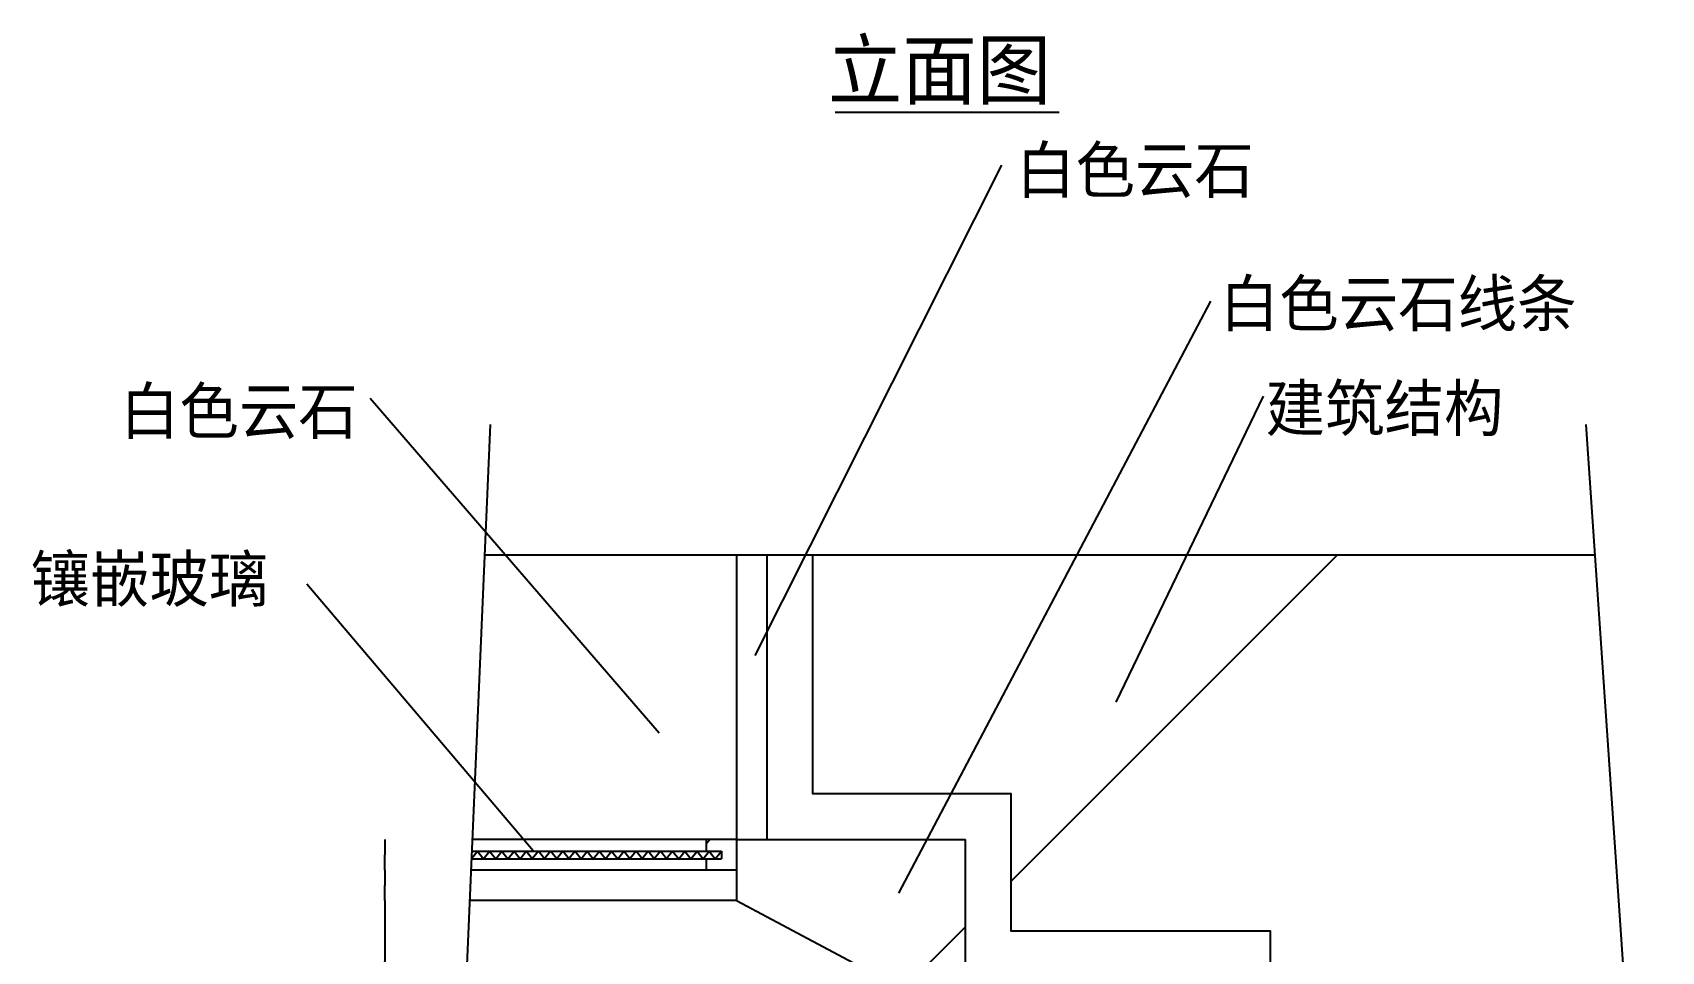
# Model space of a CAD drawing. Header units: metres. Extents: x 204 to 5299, y 190 to 6956.
# Drawn here: x 204 to 2341, y 1395 to 2600 of the extents above; entities that cross this region are included whole.
import ezdxf

# ---------------------------------------------------------------- set-up
doc = ezdxf.new("R2010")
doc.units = ezdxf.units.M
for name, color, linetype in [('2', 2, 'Continuous'), ('4', 4, 'Continuous'), ('7', 7, 'Continuous'), ('BH', 3, 'Continuous'), ('DIM', 3, 'Continuous'), ('TEXT', 3, 'Continuous')]:
    doc.layers.add(name, color=color, linetype=linetype)
doc.dimstyles.get("Standard").update_dxf_attribs({"dimtxt": 2.5, "dimasz": 2.5, "dimexe": 1.25, "dimexo": 0.625, "dimtad": 1, "dimcen": 2.5, "dimazin": 3, "dimtfac": 1, "dimtmove": 0, "dimatfit": 3})

# ---------------------------------------------------------------- blocks, each defined once
blk = doc.blocks.new('*D23')
for p, q in [((666.32, 1502.04), (666.32, 1482.04)), ((666.07, 1482.04), (665.82, 1482.04)), ((666.32, 1462.04), (666.32, 1482.04)), ((666.32, 1482.04), (666.32, 1482.04)), ((666.57, 1482.04), (666.82, 1482.04))]:
    blk.add_line(p, q)
at = {"layer": 'Defpoints'}
for p in [(666.32, 1502.04), (666.32, 1482.04), (666.32, 1462.04)]:
    blk.add_point(p, dxfattribs=at)
at = {"layer": 'DIM', "insert": (666.32, 1483.165), "char_height": 1, "attachment_point": 5}
blk.add_mtext('20', dxfattribs=at)
blk = doc.blocks.new('*D28')
for p, q in [((666.32, 1542.04), (666.32, 1522.04)), ((666.07, 1522.04), (665.82, 1522.04)), ((666.32, 1502.04), (666.32, 1522.04)), ((666.32, 1522.04), (666.32, 1522.04)), ((666.57, 1522.04), (666.82, 1522.04))]:
    blk.add_line(p, q)
at = {"layer": 'Defpoints'}
for p in [(666.32, 1542.04), (666.32, 1522.04), (666.32, 1502.04)]:
    blk.add_point(p, dxfattribs=at)
at = {"layer": 'DIM', "insert": (666.32, 1523.165), "char_height": 1, "attachment_point": 5}
blk.add_mtext('20', dxfattribs=at)
blk = doc.blocks.new('*D29')
for p, q in [((666.32, 1462.04), (666.32, 1382.04)), ((666.07, 1382.04), (665.82, 1382.04)), ((666.32, 1302.04), (666.32, 1382.04)), ((666.32, 1382.04), (666.32, 1382.04)), ((666.57, 1382.04), (666.82, 1382.04))]:
    blk.add_line(p, q)
at = {"layer": 'Defpoints'}
for p in [(666.32, 1462.04), (666.32, 1382.04), (666.32, 1302.04)]:
    blk.add_point(p, dxfattribs=at)
at = {"layer": 'DIM', "insert": (666.32, 1383.165), "char_height": 1, "attachment_point": 5}
blk.add_mtext('80', dxfattribs=at)

msp = doc.modelspace()

# ---------------------------------------------------------------- hatches: boundary and pattern name
at = {"layer": 'BH'}
h = msp.add_hatch(dxfattribs=at)
h.set_pattern_fill('ANSI33', scale=200)
h.paths.add_polyline_path([(1767.74, 1362.04), (1427.74, 1362.04), (1427.74, 1302.04), (1487.74, 1302.04, -0.78), (1487.74, 1102.04), (1487.74, 1082.04), (1527.74, 1082.04), (1767.74, 1082.04)])
h.paths.add_polyline_path([(1767.74, 1082.04), (1527.74, 1082.04, 0.29), (1624.61, 1022.04, -0.49), (1727.74, 941.1), (1727.74, 922.04), (1767.74, 922.04), (1767.74, 902.04, -0.37), (1924.43, 782.04), (1967.74, 782.04), (1967.74, 822.04), (1967.74, 1082.04)])
h.paths.add_polyline_path([(2328.7, 822.04), (2325.94, 862.04), (1967.74, 862.04), (1967.74, 822.04)])
h.paths.add_polyline_path([(1427.74, 1302.04), (1427.74, 1542.04), (1127.74, 1542.04), (1127.74, 1462.04)])
h.paths.add_polyline_path([(1127.74, 1542.04), (1167.74, 1542.04), (1167.74, 1915.24), (1127.74, 1915.24)])
h = msp.add_hatch(dxfattribs=at)
h.set_pattern_fill('AR-CONC', scale=10)
h.paths.add_polyline_path([(1427.74, 1542.04), (1427.74, 1362.04), (1767.74, 1362.04), (1767.74, 1082.04), (1967.74, 1082.04), (1967.74, 862.04), (2325.94, 862.04), (2321.8, 922.04), (2027.74, 922.04), (2027.74, 1142.04), (1827.74, 1142.04), (1827.74, 1422.04), (1487.74, 1422.04), (1487.74, 1602.04), (1227.74, 1602.04), (1227.74, 1915.24), (1167.74, 1915.24), (1167.74, 1542.04)])
h = msp.add_hatch(dxfattribs=at)
h.set_pattern_fill('ANSI31', scale=1000)
h.paths.add_polyline_path([(1227.74, 1915.24), (1227.74, 1602.04), (1487.74, 1602.04), (1487.74, 1422.04), (1827.74, 1422.04), (1827.74, 1142.04), (2027.74, 1142.04), (2027.74, 922.04), (2321.8, 922.04), (2253.26, 1915.24)])
h = msp.add_hatch(dxfattribs=at)
h.set_pattern_fill('ANSI32', scale=50)
h.paths.add_polyline_path([(1127.74, 1502.04), (1127.74, 1542.04), (1087.74, 1542.04), (1087.74, 1527.04), (1107.74, 1527.04), (1107.74, 1517.04), (1087.74, 1517.04), (1087.74, 1502.04)])

# ---------------------------------------------------------------- linework, layer by layer
at = {"layer": '2'}
msp.add_lwpolyline([(2321.8, 922.04), (2027.74, 922.04), (2027.74, 1142.04), (1827.74, 1142.04), (1827.74, 1422.04), (1487.74, 1422.04), (1487.74, 1602.04), (1227.74, 1602.04), (1227.74, 1915.24)], dxfattribs=at)
at = {"layer": '4'}
for p, q in [((1167.74, 1542.04), (1167.74, 1915.24)), ((1127.74, 1542.04), (781.06, 1542.04)), ((1127.74, 1542.04), (1427.74, 1542.04)), ((1427.74, 1302.04), (1427.74, 1542.04)), ((1127.74, 1502.04), (779.35, 1502.04)), ((1127.74, 1462.04), (777.64, 1462.04))]:
    msp.add_line(p, q, dxfattribs=at)
msp.add_lwpolyline([(1127.74, 1915.24), (1127.74, 1462.04), (1427.74, 1302.04), (1487.74, 1302.04, -0.78), (1487.74, 1102.04), (1487.74, 1082.04), (1527.74, 1082.04, 0.29), (1624.61, 1022.04, -0.49), (1727.74, 942.04), (1727.74, 922.04), (1767.74, 922.04), (1767.74, 902.04, -0.44), (1927.74, 742.04), (1967.74, 742.04), (1967.74, 822.04), (2328.7, 822.04)], format="xyb", dxfattribs=at)
for points in [[(1087.74, 1542.04), (1087.74, 1527.04)], [(1087.74, 1517.04), (1087.74, 1502.04)]]:
    msp.add_lwpolyline(points, dxfattribs=at)
at = {"layer": '7'}
for p, q in [((779.99, 1517.04), (1107.74, 1517.04)), ((780.42, 1527.04), (1107.74, 1527.04)), ((1127.74, 1502.04), (779.35, 1502.04))]:
    msp.add_line(p, q, dxfattribs=at)
msp.add_lwpolyline([(1107.74, 1527.04), (1107.74, 1517.04)], dxfattribs=at)
at = {"layer": 'BH'}
for points in [[(780.01, 1517.38), (787.74, 1527.04), (795.74, 1517.04), (803.74, 1527.04), (811.74, 1517.04), (819.74, 1527.04), (827.74, 1517.04), (835.74, 1527.04), (843.74, 1517.04), (851.74, 1527.04)], [(915.74, 1527.04), (907.74, 1517.04), (899.74, 1527.04), (891.74, 1517.04), (883.74, 1527.04), (875.74, 1517.04), (867.74, 1527.04), (859.74, 1517.04), (851.74, 1527.04)], [(915.74, 1527.04), (923.74, 1517.04), (931.74, 1527.04), (939.74, 1517.04), (947.74, 1527.04), (955.74, 1517.04), (963.74, 1527.04), (971.74, 1517.04), (979.74, 1527.04)], [(1043.74, 1527.04), (1035.74, 1517.04), (1027.74, 1527.04), (1019.74, 1517.04), (1011.74, 1527.04), (1003.74, 1517.04), (995.74, 1527.04), (987.74, 1517.04), (979.74, 1527.04)], [(1043.74, 1527.04), (1051.74, 1517.04), (1059.74, 1527.04), (1067.74, 1517.04), (1075.74, 1527.04), (1083.74, 1517.04), (1091.74, 1527.04), (1099.74, 1517.04), (1107.74, 1527.04)]]:
    msp.add_lwpolyline(points, dxfattribs=at)
at = {"layer": 'DIM'}
for p, q in [((804.33, 2086.58), (742.89, 648.7)), ((2241.43, 2086.58), (2340.66, 648.7)), ((2253.26, 1915.24), (797.01, 1915.24))]:
    msp.add_line(p, q, dxfattribs=at)
at = {"layer": 'TEXT'}
msp.add_line((1256.82, 2495.97), (1550.69, 2495.97), dxfattribs=at)

# ---------------------------------------------------------------- texts
for s, height, p in [('立面图', 75, (1247.62, 2513.9)), ('白色云石', 60, (1494.19, 2390.23)), ('白色云石线条', 60, (1761.39, 2215.25)), ('白色云石', 60, (318.88, 2074.2)), ('建筑结构', 60, (1821.52, 2077.79)), ('镶嵌玻璃', 60, (201.56, 1853.89))]:
    msp.add_text(s, height=height, dxfattribs=at).set_placement(p)

# ---------------------------------------------------------------- dimensions: what is measured, and where the dimension line sits
at = {"layer": 'DIM'}
for base, p1, p2, text, picture, middle in [((666.32, 1522.04), (666.32, 1502.04), (666.32, 1542.04), '20', '*D28', (666.32, 1523.165)), ((666.32, 1482.04), (666.32, 1462.04), (666.32, 1502.04), '20', '*D23', (666.32, 1483.165)), ((666.32, 1382.04), (666.32, 1302.04), (666.32, 1462.04), '80', '*D29', (666.32, 1383.165))]:
    dim = msp.add_linear_dim(base=base, p1=p1, p2=p2, text=text, dimstyle='Standard', dxfattribs=at)
    dim.commit()
    dim.dimension.update_dxf_attribs({"geometry": picture, "text_midpoint": middle})

# ---------------------------------------------------------------- leaders
for points in [[(1151.82, 1783.72), (1475.69, 2426.35)], [(1340.59, 1471.86), (1749.59, 2248.2)], [(1026.28, 1681.71), (646.87, 2120.78)], [(1625.68, 1722.12), (1818.86, 2123.62)], [(860.68, 1527.24), (564.11, 1876.95)]]:
    msp.add_leader(points, dimstyle='Standard', dxfattribs=at)

doc.saveas('drawing.dxf')
